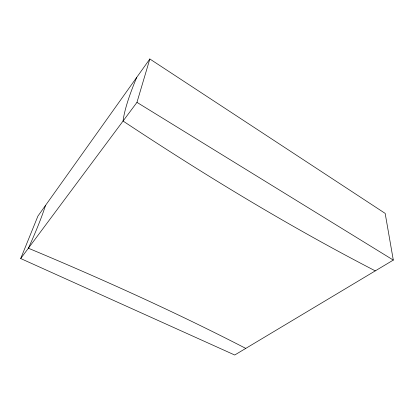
<?xml version="1.0" encoding="UTF-8"?>
<svg xmlns="http://www.w3.org/2000/svg" width="414" height="414" viewBox="0 0 414 414"><rect width="100%" height="100%" fill="white"/><g stroke="black" fill="none" stroke-linecap="round" stroke-linejoin="round"><path stroke-width="0.62" d="M20.7 258.538L136.962 102.367L149.832 58.985L385.17 213.391L393.3 260.08L234.717 355.015L20.7 258.538L37.907 216.108L149.832 58.985M375.281 270.87C288.356 225.93 204.614 175.055 123.061 121.043A176.235 30.139 -58 0 1 136.744 77.361M136.962 102.367L393.3 260.08M245.776 348.397A1286.821 236.021 15.4 0 0 28.385 248.219A96.488 10.324 -63.1 0 0 45.478 205.479"/></g></svg>
